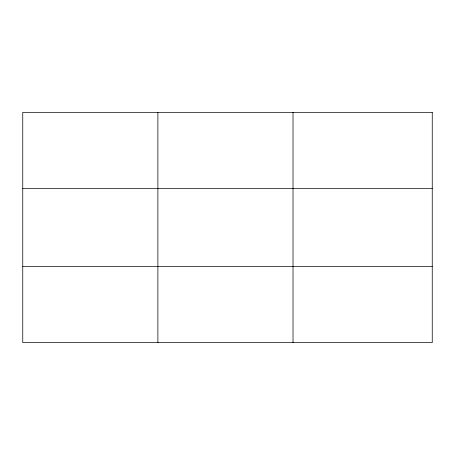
<?xml version="1.0" encoding="UTF-8"?>
<svg xmlns="http://www.w3.org/2000/svg" width="455" height="455" viewBox="0 0 455 455"><rect width="100%" height="100%" fill="white"/><g stroke="black" fill="none" stroke-linecap="round" stroke-linejoin="round"><path stroke-width="0.68" d="M157.885 342.643L157.885 112.357M293.02 342.643L293.02 112.357M22.75 188.353L432.25 188.353M22.75 266.647L432.25 266.647M432.25 112.357L432.25 342.643L22.75 342.643L22.75 112.357L432.25 112.357"/></g></svg>
